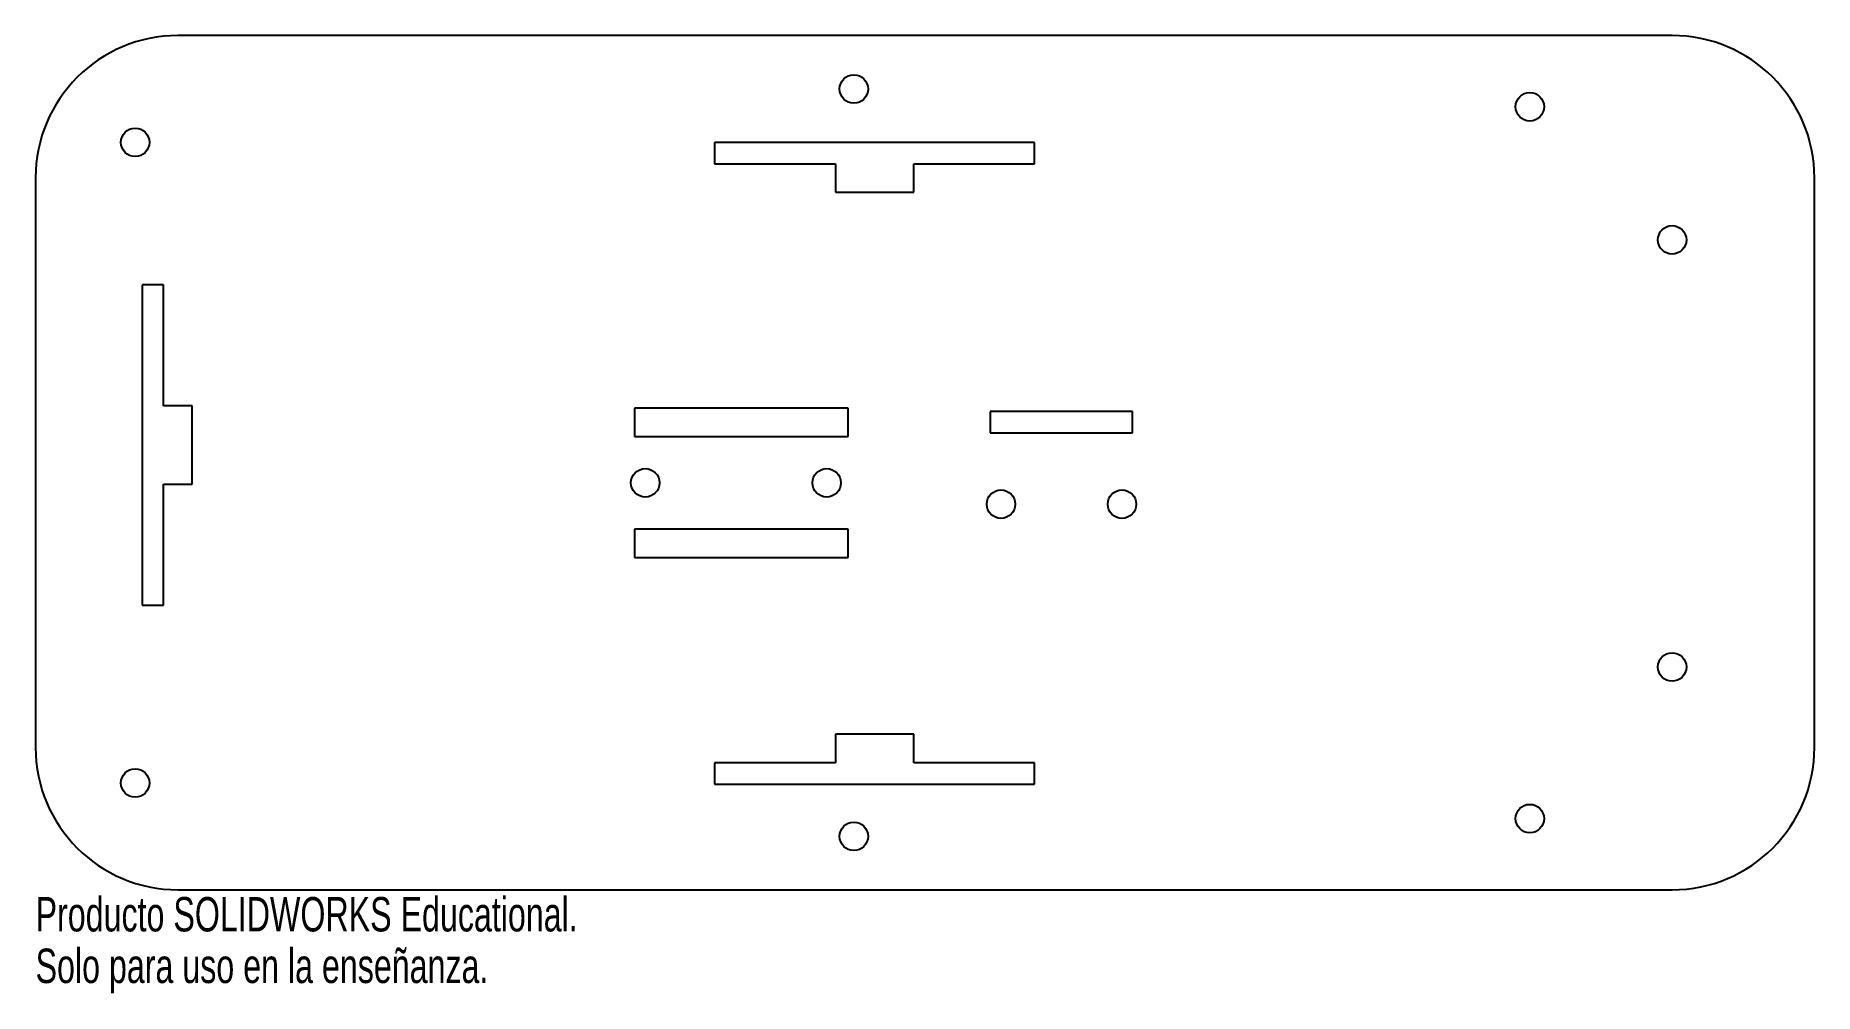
# Model space of a CAD drawing. Header units: millimetres. Extents: x 0 to 250, y -15 to 120.
import ezdxf

# ---------------------------------------------------------------- set-up
doc = ezdxf.new("R2010")
doc.units = ezdxf.units.MM
doc.styles.add('SLDTEXTSTYLE0', font='TXT', dxfattribs={"width": 0.7})

msp = doc.modelspace()

# ---------------------------------------------------------------- linework, layer by layer
at = {"color": 7, "linetype": 'Continuous', "lineweight": 25}
for p, q in [((230, 120), (20, 120)), ((95.41, 105), (95.41, 102)), ((140.41, 105), (95.41, 105)), ((140.41, 102), (140.41, 105)), ((0, 100), (0, 20)), ((95.41, 102), (112.41, 102)), ((112.41, 102), (112.41, 98)), ((123.41, 102), (140.41, 102)), ((123.41, 98), (123.41, 102)), ((250, 20), (250, 100)), ((112.41, 98), (123.41, 98)), ((15, 85), (15, 40)), ((18, 85), (15, 85)), ((18, 68), (18, 85)), ((22, 68), (18, 68)), ((22, 57), (22, 68)), ((84.18, 67.67), (84.18, 63.67)), ((114.18, 67.67), (84.18, 67.67)), ((114.18, 63.67), (114.18, 67.67)), ((134.18, 67.17), (134.18, 64.17)), ((154.18, 67.17), (134.18, 67.17)), ((154.18, 64.17), (154.18, 67.17)), ((84.18, 63.67), (114.18, 63.67)), ((134.18, 64.17), (154.18, 64.17)), ((18, 57), (22, 57)), ((18, 40), (18, 57)), ((84.18, 50.67), (84.18, 46.67)), ((114.18, 50.67), (84.18, 50.67)), ((114.18, 46.67), (114.18, 50.67)), ((84.18, 46.67), (114.18, 46.67)), ((15, 40), (18, 40)), ((112.41, 21.84), (112.41, 17.84)), ((123.41, 21.84), (112.41, 21.84)), ((123.41, 17.84), (123.41, 21.84)), ((95.41, 17.84), (95.41, 14.84)), ((112.41, 17.84), (95.41, 17.84)), ((140.41, 17.84), (123.41, 17.84)), ((140.41, 14.84), (140.41, 17.84)), ((95.41, 14.84), (140.41, 14.84)), ((20, 0), (230, 0))]:
    msp.add_line(p, q, dxfattribs=at)
for centre in [(115, 112.5), (210, 110), (14, 105), (230, 91.3), (85.68, 57.17), (111.18, 57.17), (135.68, 54.17), (152.68, 54.17), (230, 31.3), (14, 15), (210, 10), (115, 7.5)]:
    msp.add_circle(centre, 2, dxfattribs=at)
for centre, start, end in [((20, 100), 90, 180), ((230, 100), 0, 90), ((20, 20), 180, 270), ((230, 20), 270, 0)]:
    msp.add_arc(centre, 20, start, end, dxfattribs=at)

# ---------------------------------------------------------------- texts
at = {"color": 7, "linetype": 'Continuous', "char_height": 4.8336, "attachment_point": 1, "style": 'SLDTEXTSTYLE0'}
for s, insert in [('Producto SOLIDWORKS Educational.', (0, -1.02)), ('Solo para uso en la enseñanza.', (0, -8.27))]:
    msp.add_mtext(s, dxfattribs=dict(at, insert=insert))

doc.saveas('drawing.dxf')
